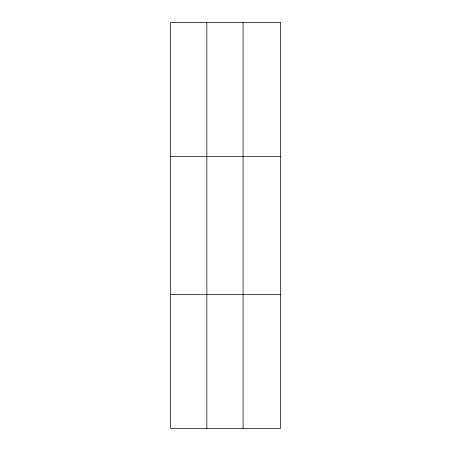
<?xml version="1.0" encoding="UTF-8"?>
<svg xmlns="http://www.w3.org/2000/svg" width="451" height="451" viewBox="0 0 451 451"><rect width="100%" height="100%" fill="white"/><g stroke="black" fill="none" stroke-linecap="round" stroke-linejoin="round"><path stroke-width="0.68" d="M206.84 428.45L206.84 22.55M243.066 428.45L243.066 22.55M170.608 156.497L280.392 156.497M170.608 294.503L280.392 294.503M280.392 22.55L280.392 428.45L170.608 428.45L170.608 22.55L280.392 22.55"/></g></svg>
